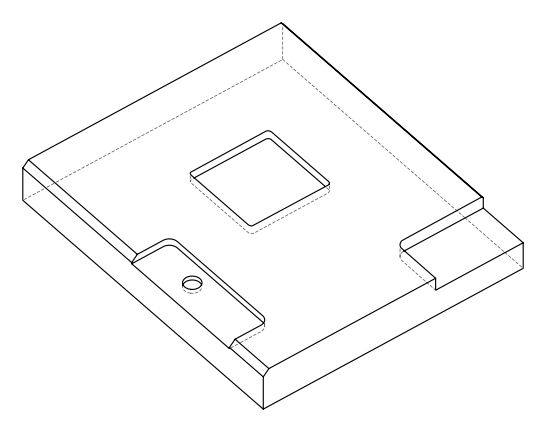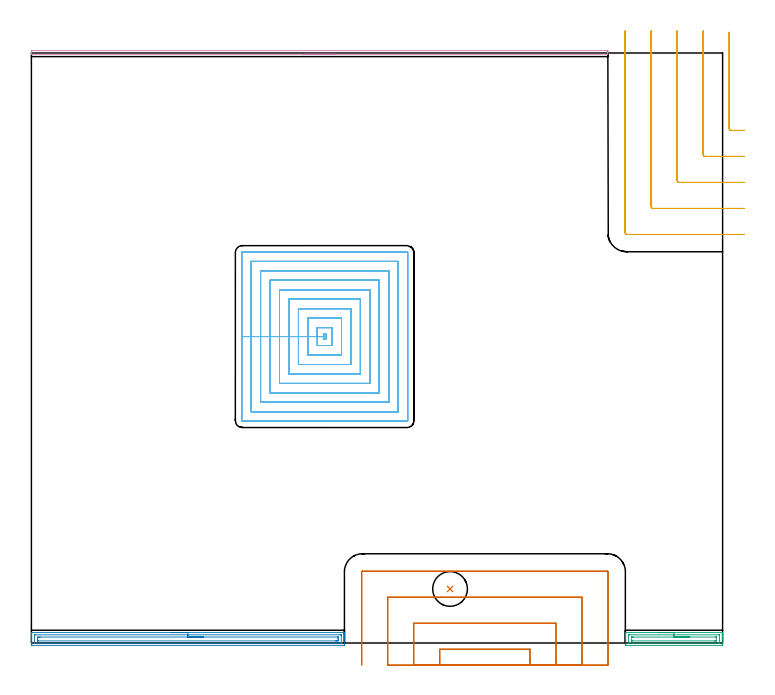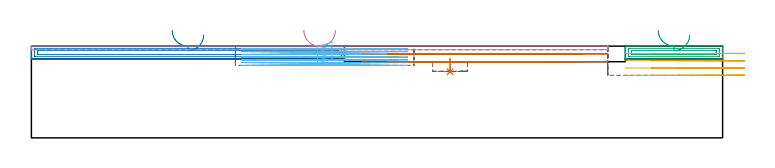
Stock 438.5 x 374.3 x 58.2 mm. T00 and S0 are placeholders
(PLAN: 7 operations, 4 tool changes, 52.3 min)
(1 INDEXABLE_INSERT_DRILL_BLIND_HOLE_FROM_SOLID | STEP1POCKET | NXT0302_015 | 0.04 min | 6089 mm3)
(2 AREA_MILL | FG_CHAMFER_SURFACE | UGT0205_001 | 4.99 min | 6675 mm3)
(3 AREA_MILL_1 | FG_CHAMFER_SURFACE_1 | UGT0205_001 | 1.7 min | 2191 mm3)
(4 AREA_MILL_2 | FG_CHAMFER_SURFACE_2 | UGT0205_001 | 3.08 min | 973 mm3)
(5 MILL_CORNER_NOTCH_RECTANGULAR | CORNER_NOTCH_RECTANGULAR | UGT0201_105 | Follow Part, ap 5.5, ae 75% | 6.06 min | 169251 mm3)
(6 MILL_RECTANGULAR_POCKET | POCKET_RECTANGULAR_STRAIGHT | UGT0201_007 | Follow Part, ap 2, ae 75% | 30.93 min | 159330 mm3)
(7 MILL_SLOT | SLOT_PARTIAL_RECTANGULAR | UGT0201_105 | Follow Part, ap 5.5, ae 75% | 5.49 min | 95231 mm3)
(TOOL NXT0302_015 | Index. Insert Drill 22mm [880-D2200L25-03] | D22 PA176 FL66 Z2)
(TOOL UGT0205_001 | Chamfer Mill 20 x 3 x 45 deg. | D20 FL50 Z2)
(TOOL UGT0201_105 | End Mill 22 mm | D22 FL25 Z2)
(TOOL UGT0201_007 | End Mill 8 mm | D8 FL19 Z4)
(OP 1 INDEXABLE_INSERT_DRILL_BLIND_HOLE_FROM_SOLID)
G17 G21 G94 G90
T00 M6
G54
G17 G0 G90 X265.6 Y34.3 S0 M3
G43 Z68.2 H1
G94 G81 G98 Z41.9 F250. R50.3
G80
M5
M2
(OP 2 AREA_MILL)
G17 G21 G94 G90
T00 M6
G54
G17 G0 G90 X89.3 Y6.6 S1061 M3
G43 Z68.2 H0
G94 G1 X89.338 Z67.328 F250.
X89.452 Z66.463
X89.641 Z65.612
X89.903 Z64.78
X90.237 Z63.974
X90.64 Z63.2
X91.108 Z62.464
X91.64 Z61.772
X92.229 Z61.129
X92.872 Z60.539
X93.564 Z60.008
X94.3 Z59.54
X95.074 Z59.137
X95.88 Z58.803
X96.712 Z58.541
X97.564 Z58.352
X98.428 Z58.238
X99.3 Z58.2
X198.436
X198.59 Y6.605 Z58.195
X198.592 Y6.577 Z58.168
X198.6 Y6.218 Z57.818
Y5.872 Z57.471
Y5.206 Z56.801
Y3.988 Z55.585
Y3.435 Z55.03
Y-0.715 Z50.882
X198.597 Y-0.992 Z50.605
X198.591 Y-1.492 Z50.106
X198.493 Y-1.495 Z50.103
X197.986 Y-1.5 Z50.1
X0.614
X0.107 Y-1.495 Z50.103
X0.009 Y-1.492 Z50.106
X0. Y-0.992 Z50.605
Y3.435 Z55.03
Y3.988 Z55.585
Y4.321 Z55.917
Y4.874 Z56.47
Y5.206 Z56.801
Y5.872 Z57.471
Y6.219 Z57.818
X0.008 Y6.577 Z58.168
X0.01 Y6.605 Z58.195
X0.164 Y6.6 Z58.2
X99.3
Y5.186 Z56.786
X196.422 Y5.185 Z56.785
X196.522 Y5.184 Z56.784
X196.571 Y5.181 Z56.781
X196.588 Y5.179 Z56.779
X196.59 Y5.165 Z56.765
X196.596 Y5.056 Z56.656
X196.599 Y4.81 Z56.41
Y0.383 Z51.983
X196.595 Y-0.015 Z51.585
X196.59 Y-0.067 Z51.533
X196.586 Y-0.08 Z51.52
X196.58 Y-0.081 Z51.519
X196.527 Y-0.084 Z51.516
X196.418 Y-0.085 Z51.515
X196.2 Y-0.086 Z51.514
X2.178 Y-0.085 Z51.515
X2.078 Y-0.084 Z51.516
X2.029 Y-0.081 Z51.519
X2.012 Y-0.079 Z51.521
X2.009 Y-0.065 Z51.535
X2.004 Y0.044 Z51.644
X2.001 Y0.29 Z51.89
Y4.717 Z56.317
X2.006 Y5.115 Z56.715
X2.01 Y5.167 Z56.767
X2.014 Y5.18 Z56.78
X2.02 Y5.181 Z56.781
X2.073 Y5.184 Z56.784
X2.182 Y5.185 Z56.785
X2.4 Y5.186 Z56.786
X99.3
Y3.771 Z55.371
X194.413
X194.526 Y3.769 Z55.369
X194.566 Y3.767 Z55.367
X194.583 Y3.765 Z55.365
X194.59 Y3.743 Z55.343
X194.595 Y3.62 Z55.22
X194.598 Y3.435 Z55.035
X194.6 Y3.251 Z54.851
Y2.55 Z54.15
Y2.365 Z53.965
X194.595 Y1.665 Z53.265
X194.591 Y1.488 Z53.088
X194.574 Y1.335 Z52.935
X194.413 Y1.334 Z52.934
X193.858 Y1.33 Z52.93
X193.52 Y1.329 Z52.929
X192.966 Y1.328 Z52.928
X4.187 Y1.329 Z52.929
X4.074 Y1.331 Z52.931
X4.034 Y1.333 Z52.933
X4.017 Y1.334 Z52.934
X4.01 Y1.357 Z52.957
X4.005 Y1.48 Z53.08
X4.002 Y1.665 Z53.265
X4. Y1.849 Z53.449
Y2.55 Z54.15
Y2.735 Z54.335
X4.005 Y3.435 Z55.035
X4.009 Y3.612 Z55.212
X4.026 Y3.764 Z55.364
X4.187 Y3.766 Z55.366
X4.742 Y3.77 Z55.37
X5.08 Y3.771 Z55.371
X5.634
X99.3
X100.172 Z55.409
X101.036 Z55.523
X101.888 Z55.712
X102.72 Z55.975
X103.526 Z56.308
X104.3 Z56.711
X105.036 Z57.18
X105.728 Z57.711
X106.371 Z58.3
X106.96 Z58.944
X107.492 Z59.636
X107.96 Z60.371
X108.363 Z61.145
X108.697 Z61.951
X108.959 Z62.783
X109.148 Z63.635
X109.262 Z64.5
X109.3 Z65.371
G0 Z68.2
M5
M2
(OP 3 AREA_MILL_1)
G17 G21 G94 G90
T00 M6
G54
G17 G0 G90 X397.65 Y6.6 S1061 M3
G43 Z68.2 H0
G94 G1 X397.688 Z67.328 F250.
X397.802 Z66.463
X397.991 Z65.612
X398.253 Z64.78
X398.587 Z63.974
X398.99 Z63.2
X399.458 Z62.464
X399.99 Z61.772
X400.579 Z61.129
X401.222 Z60.539
X401.914 Z60.008
X402.65 Z59.54
X403.424 Z59.137
X404.23 Z58.803
X405.062 Z58.541
X405.914 Z58.352
X406.778 Z58.238
X407.65 Z58.2
X438.372
X438.49 Y6.604 Z58.195
X438.492 Y6.582 Z58.173
X438.5 Y6.3 Z57.899
Y5.569 Z57.168
Y4.844 Z56.443
Y4.321 Z55.917
Y4.06 Z55.657
Y3.435 Z55.032
Y3.174 Z54.771
Y2.553 Z54.147
Y-0.68 Z50.917
X438.497 Y-0.992 Z50.605
X438.492 Y-1.491 Z50.105
X438.428 Y-1.494 Z50.103
X437.923 Y-1.5 Z50.1
X377.377
X376.872 Y-1.494 Z50.103
X376.808 Y-1.491 Z50.105
X376.8 Y-0.992 Z50.605
Y2.55 Z54.144
Y3.174 Z54.772
Y3.435 Z55.032
Y4.06 Z55.657
Y4.321 Z55.917
Y4.844 Z56.443
Y5.569 Z57.168
Y6.092 Z57.691
Y6.3 Z57.899
X376.808 Y6.582 Z58.173
X376.81 Y6.604 Z58.195
X376.929 Y6.6 Z58.2
X407.65
Y5.186 Z56.786
X436.164
X436.361 Y5.182 Z56.782
X436.458 Y5.179 Z56.779
X436.491 Y5.171 Z56.771
X436.493 Y5.142 Z56.742
X436.497 Y5.063 Z56.663
X436.5 Y4.851 Z56.451
Y0.424 Z52.024
X436.495 Y0.068 Z51.668
X436.491 Y-0.033 Z51.567
X436.486 Y-0.08 Z51.52
X436.468 Y-0.081 Z51.519
X436.36 Y-0.083 Z51.517
X436.143 Y-0.086 Z51.514
X436.122
X379.136
X378.939 Y-0.082 Z51.518
X378.841 Y-0.079 Z51.521
X378.809 Y-0.071 Z51.529
X378.807 Y-0.042 Z51.558
X378.803 Y0.036 Z51.636
X378.8 Y0.249 Z51.849
X378.801 Y4.676 Z56.276
X378.805 Y5.032 Z56.632
X378.809 Y5.133 Z56.733
X378.814 Y5.179 Z56.779
X378.833 Y5.181 Z56.781
X378.94 Y5.183 Z56.783
X379.157 Y5.186 Z56.786
X379.178
X407.65
Y3.771 Z55.371
X434.024
X434.362 Y3.77 Z55.37
X434.473 Y3.767 Z55.367
X434.485 Y3.766 Z55.366
X434.49 Y3.737 Z55.337
X434.497 Y3.665 Z55.265
X434.499 Y3.573 Z55.173
X434.5 Y3.435 Z55.035
X434.498 Y1.529 Z53.129
X434.49 Y1.39 Z52.99
X434.48 Y1.335 Z52.935
X434.446 Y1.333 Z52.933
X434.362 Y1.331 Z52.931
X433.809 Y1.329 Z52.929
X433.471 Y1.328 Z52.928
X381.276 Y1.329 Z52.929
X380.938 Y1.33 Z52.93
X380.827 Y1.333 Z52.933
X380.815 Y1.334 Z52.934
X380.81 Y1.363 Z52.963
X380.803 Y1.436 Z53.036
X380.801 Y1.527 Z53.127
X380.8 Y1.665 Z53.265
X380.802 Y3.571 Z55.171
X380.81 Y3.71 Z55.31
X380.82 Y3.765 Z55.365
X380.854 Y3.767 Z55.367
X380.938 Y3.769 Z55.369
X381.491 Y3.771 Z55.371
X381.829
X407.65
X408.522 Z55.41
X409.386 Z55.523
X410.238 Z55.712
X411.07 Z55.975
X411.876 Z56.308
X412.65 Z56.711
X413.386 Z57.18
X414.078 Z57.711
X414.721 Z58.3
X415.31 Z58.944
X415.842 Z59.636
X416.31 Z60.371
X416.713 Z61.145
X417.047 Z61.951
X417.309 Z62.783
X417.498 Z63.635
X417.612 Z64.5
X417.65 Z65.371
G0 Z68.2
M5
M2
(OP 4 AREA_MILL_2)
G17 G21 G94 G90
T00 M6
G54
G17 G0 G90 X192.85 Y373.5 S1061 M3
G43 Z68.2 H0
G94 G1 X192.812 Z67.328 F250.
X192.698 Z66.464
X192.509 Z65.612
X192.247 Z64.78
X191.913 Z63.974
X191.51 Z63.2
X191.042 Z62.464
X190.51 Z61.772
X189.921 Z61.129
X189.278 Z60.54
X188.586 Z60.008
X187.85 Z59.54
X187.076 Z59.137
X186.27 Z58.803
X185.438 Z58.541
X184.586 Z58.352
X183.722 Z58.238
X182.85 Z58.2
X0.17
X0.01 Y373.503 Z58.188
X0. Y373.607 Z58.085
Y373.715 Z57.985
Y373.986 Z57.714
Y374.65 Z57.045
Y374.982 Z56.714
X0.002 Y375.519 Z56.177
X0.004 Y375.791 Z55.905
X0.03 Y375.794 Z55.903
X0.315 Y375.8 Z55.9
X365.083
X365.386 Y375.799 Z55.901
X365.67 Y375.794 Z55.903
X365.696 Y375.791 Z55.905
X365.7 Y375.519 Z56.177
Y374.982 Z56.714
Y374.65 Z57.045
Y373.986 Z57.714
Y373.714 Z57.985
X365.697 Y373.605 Z58.087
X365.69 Y373.503 Z58.188
X365.529 Y373.5 Z58.2
X182.85
X181.978 Z58.238
X181.114 Z58.352
X180.262 Z58.541
X179.43 Z58.803
X178.624 Z59.137
X177.85 Z59.54
X177.114 Z60.008
X176.422 Z60.54
X175.779 Z61.129
X175.19 Z61.772
X174.658 Z62.464
X174.19 Z63.2
X173.787 Z63.974
X173.453 Z64.78
X173.191 Z65.612
X173.002 Z66.464
X172.888 Z67.328
X172.85 Z68.2
M5
M2
(OP 5 MILL_CORNER_NOTCH_RECTANGULAR)
G17 G21 G94 G90
T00 M6
G54
G17 G0 G90 X442.7 Y387.467 S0 M3
G43 Z68.2 H0
Z53.575
G94 G1 Y384.467 F250.
Y326.293 F500.
G3 X443.793 Y325.2 R1.1
G1 X449.5
X452.5 F250.
G0 Z68.2
X426.2 Y388.3
Z53.575
G1 Y385.3
Y309.794 F500.
G3 X427.294 Y308.7 R1.1
G1 X449.5
X452.5 F250.
G0 Z68.2
X409.7 Y388.3
Z53.575
G1 Y385.3
Y293.294 F500.
G3 X410.794 Y292.2 R1.1
G1 X449.5
X452.5 F250.
G0 Z68.2
X393.2 Y388.3
Z53.575
G1 Y385.3
Y276.795 F500.
G3 X394.295 Y275.7 R1.1
G1 X449.5
X452.5 F250.
G0 Z68.2
X376.7 Y388.3
Z53.575
G1 Y385.3
Y260.295 F500.
G3 X377.795 Y259.2 R1.1
G1 X449.5
X452.5 F250.
G0 Z68.2
X442.7 Y387.467
Z48.95
G1 Y384.467
Y326.293 F500.
G3 X443.793 Y325.2 R1.1
G1 X449.5
X452.5 F250.
G0 Z68.2
X426.2 Y388.3
Z48.95
G1 Y385.3
Y309.794 F500.
G3 X427.294 Y308.7 R1.1
G1 X449.5
X452.5 F250.
G0 Z68.2
X409.7 Y388.3
Z48.95
G1 Y385.3
Y293.294 F500.
G3 X410.794 Y292.2 R1.1
G1 X449.5
X452.5 F250.
G0 Z68.2
X393.2 Y388.3
Z48.95
G1 Y385.3
Y276.795 F500.
G3 X394.295 Y275.7 R1.1
G1 X449.5
X452.5 F250.
G0 Z68.2
X376.7 Y388.3
Z48.95
G1 Y385.3
Y260.295 F500.
G3 X377.795 Y259.2 R1.1
G1 X449.5
X452.5 F250.
G0 Z68.2
X442.7 Y387.467
Z44.325
G1 Y384.467
Y326.293 F500.
G3 X443.793 Y325.2 R1.1
G1 X449.5
X452.5 F250.
G0 Z68.2
X426.2 Y388.3
Z44.325
G1 Y385.3
Y309.794 F500.
G3 X427.294 Y308.7 R1.1
G1 X449.5
X452.5 F250.
G0 Z68.2
X409.7 Y388.3
Z44.325
G1 Y385.3
Y293.294 F500.
G3 X410.794 Y292.2 R1.1
G1 X449.5
X452.5 F250.
G0 Z68.2
X393.2 Y388.3
Z44.325
G1 Y385.3
Y276.795 F500.
G3 X394.295 Y275.7 R1.1
G1 X449.5
X452.5 F250.
G0 Z68.2
X376.7 Y388.3
Z44.325
G1 Y385.3
Y260.295 F500.
G3 X377.795 Y259.2 R1.1
G1 X449.5
X452.5 F250.
G0 Z68.2
X442.7 Y387.467
Z39.7
G1 Y384.467
Y326.293 F500.
G3 X443.793 Y325.2 R1.1
G1 X449.5
X452.5 F250.
G0 Z68.2
X426.2 Y388.3
Z39.7
G1 Y385.3
Y309.794 F500.
G3 X427.294 Y308.7 R1.1
G1 X449.5
X452.5 F250.
G0 Z68.2
X409.7 Y388.3
Z39.7
G1 Y385.3
Y293.294 F500.
G3 X410.794 Y292.2 R1.1
G1 X449.5
X452.5 F250.
G0 Z68.2
X393.2 Y388.3
Z39.7
G1 Y385.3
Y276.795 F500.
G3 X394.295 Y275.7 R1.1
G1 X449.5
X452.5 F250.
G0 Z68.2
X376.7 Y388.3
Z39.7
G1 Y385.3
Y260.295 F500.
G3 X377.795 Y259.2 R1.1
G1 X449.5
X452.5 F250.
G0 Z68.2
M5
M2
(OP 6 MILL_RECTANGULAR_POCKET)
G17 G21 G94 G90
T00 M6
G54
G17 G0 G90 X190.7 Y197.399 S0 M3
G43 Z68.2 H0
Z61.2
G94 G1 Y200.1 Z60.476 F250.
X181.4 Z57.984
Y194.4 Z56.457
X185.4
Y192.7 F500.
X186.7
Y196.1
X185.4
Y194.4
X181.4
Y188.7
X190.7
Y200.1
X181.4
Y194.4
X175.4
Y182.7
X196.7
Y206.1
X175.4
Y194.4
X169.4
Y176.7
X202.7
Y212.1
X169.4
Y194.4
X163.4
Y170.7
X208.7
Y218.1
X163.4
Y194.4
X157.4
Y164.7
X214.7
Y224.1
X157.4
Y194.4
X151.4
Y158.7
X220.7
Y230.1
X151.4
Y194.4
X145.4
Y152.7
X226.7
Y236.1
X145.4
Y194.4
X139.4
Y146.7
X232.7
Y242.1
X139.4
Y194.4
X133.4
Y141.1
G3 X133.8 Y140.7 R0.4
G1 X238.3
G3 X238.7 Y141.1 R0.4
G1 Y247.7
G3 X238.3 Y248.1 R0.4
G1 X133.8
G3 X133.4 Y247.7 R0.4
G1 Y194.4
Y193.4
G0 X190.7 Y197.399 Z59.457
G1 Y200.1 Z58.733 F250.
X181.4 Z56.242
Y194.4 Z54.714
X185.4
Y192.7 F500.
X186.7
Y196.1
X185.4
Y194.4
X181.4
Y188.7
X190.7
Y200.1
X181.4
Y194.4
X175.4
Y182.7
X196.7
Y206.1
X175.4
Y194.4
X169.4
Y176.7
X202.7
Y212.1
X169.4
Y194.4
X163.4
Y170.7
X208.7
Y218.1
X163.4
Y194.4
X157.4
Y164.7
X214.7
Y224.1
X157.4
Y194.4
X151.4
Y158.7
X220.7
Y230.1
X151.4
Y194.4
X145.4
Y152.7
X226.7
Y236.1
X145.4
Y194.4
X139.4
Y146.7
X232.7
Y242.1
X139.4
Y194.4
X133.4
Y141.1
G3 X133.8 Y140.7 R0.4
G1 X238.3
G3 X238.7 Y141.1 R0.4
G1 Y247.7
G3 X238.3 Y248.1 R0.4
G1 X133.8
G3 X133.4 Y247.7 R0.4
G1 Y194.4
Y193.4
G0 X190.7 Y197.399 Z57.714
G1 Y200.1 Z56.991 F250.
X181.4 Z54.499
Y194.4 Z52.971
X185.4
Y192.7 F500.
X186.7
Y196.1
X185.4
Y194.4
X181.4
Y188.7
X190.7
Y200.1
X181.4
Y194.4
X175.4
Y182.7
X196.7
Y206.1
X175.4
Y194.4
X169.4
Y176.7
X202.7
Y212.1
X169.4
Y194.4
X163.4
Y170.7
X208.7
Y218.1
X163.4
Y194.4
X157.4
Y164.7
X214.7
Y224.1
X157.4
Y194.4
X151.4
Y158.7
X220.7
Y230.1
X151.4
Y194.4
X145.4
Y152.7
X226.7
Y236.1
X145.4
Y194.4
X139.4
Y146.7
X232.7
Y242.1
X139.4
Y194.4
X133.4
Y141.1
G3 X133.8 Y140.7 R0.4
G1 X238.3
G3 X238.7 Y141.1 R0.4
G1 Y247.7
G3 X238.3 Y248.1 R0.4
G1 X133.8
G3 X133.4 Y247.7 R0.4
G1 Y194.4
Y193.4
G0 X190.7 Y197.399 Z55.971
G1 Y200.1 Z55.248 F250.
X181.4 Z52.756
Y194.4 Z51.229
X185.4
Y192.7 F500.
X186.7
Y196.1
X185.4
Y194.4
X181.4
Y188.7
X190.7
Y200.1
X181.4
Y194.4
X175.4
Y182.7
X196.7
Y206.1
X175.4
Y194.4
X169.4
Y176.7
X202.7
Y212.1
X169.4
Y194.4
X163.4
Y170.7
X208.7
Y218.1
X163.4
Y194.4
X157.4
Y164.7
X214.7
Y224.1
X157.4
Y194.4
X151.4
Y158.7
X220.7
Y230.1
X151.4
Y194.4
X145.4
Y152.7
X226.7
Y236.1
X145.4
Y194.4
X139.4
Y146.7
X232.7
Y242.1
X139.4
Y194.4
X133.4
Y141.1
G3 X133.8 Y140.7 R0.4
G1 X238.3
G3 X238.7 Y141.1 R0.4
G1 Y247.7
G3 X238.3 Y248.1 R0.4
G1 X133.8
G3 X133.4 Y247.7 R0.4
G1 Y194.4
Y193.4
G0 X190.7 Y197.399 Z54.229
G1 Y200.1 Z53.505 F250.
X181.4 Z51.013
Y194.4 Z49.486
X185.4
Y192.7 F500.
X186.7
Y196.1
X185.4
Y194.4
X181.4
Y188.7
X190.7
Y200.1
X181.4
Y194.4
X175.4
Y182.7
X196.7
Y206.1
X175.4
Y194.4
X169.4
Y176.7
X202.7
Y212.1
X169.4
Y194.4
X163.4
Y170.7
X208.7
Y218.1
X163.4
Y194.4
X157.4
Y164.7
X214.7
Y224.1
X157.4
Y194.4
X151.4
Y158.7
X220.7
Y230.1
X151.4
Y194.4
X145.4
Y152.7
X226.7
Y236.1
X145.4
Y194.4
X139.4
Y146.7
X232.7
Y242.1
X139.4
Y194.4
X133.4
Y141.1
G3 X133.8 Y140.7 R0.4
G1 X238.3
G3 X238.7 Y141.1 R0.4
G1 Y247.7
G3 X238.3 Y248.1 R0.4
G1 X133.8
G3 X133.4 Y247.7 R0.4
G1 Y194.4
Y193.4
G0 X190.7 Y197.399 Z52.486
G1 Y200.1 Z51.762 F250.
X181.4 Z49.27
Y194.4 Z47.743
X185.4
Y192.7 F500.
X186.7
Y196.1
X185.4
Y194.4
X181.4
Y188.7
X190.7
Y200.1
X181.4
Y194.4
X175.4
Y182.7
X196.7
Y206.1
X175.4
Y194.4
X169.4
Y176.7
X202.7
Y212.1
X169.4
Y194.4
X163.4
Y170.7
X208.7
Y218.1
X163.4
Y194.4
X157.4
Y164.7
X214.7
Y224.1
X157.4
Y194.4
X151.4
Y158.7
X220.7
Y230.1
X151.4
Y194.4
X145.4
Y152.7
X226.7
Y236.1
X145.4
Y194.4
X139.4
Y146.7
X232.7
Y242.1
X139.4
Y194.4
X133.4
Y141.1
G3 X133.8 Y140.7 R0.4
G1 X238.3
G3 X238.7 Y141.1 R0.4
G1 Y247.7
G3 X238.3 Y248.1 R0.4
G1 X133.8
G3 X133.4 Y247.7 R0.4
G1 Y194.4
Y193.4
G0 X190.7 Y197.399 Z50.743
G1 Y200.1 Z50.019 F250.
X181.4 Z47.527
Y194.4 Z46.
X185.4
Y192.7 F500.
X186.7
Y196.1
X185.4
Y194.4
X181.4
Y188.7
X190.7
Y200.1
X181.4
Y194.4
X175.4
Y182.7
X196.7
Y206.1
X175.4
Y194.4
X169.4
Y176.7
X202.7
Y212.1
X169.4
Y194.4
X163.4
Y170.7
X208.7
Y218.1
X163.4
Y194.4
X157.4
Y164.7
X214.7
Y224.1
X157.4
Y194.4
X151.4
Y158.7
X220.7
Y230.1
X151.4
Y194.4
X145.4
Y152.7
X226.7
Y236.1
X145.4
Y194.4
X139.4
Y146.7
X232.7
Y242.1
X139.4
Y194.4
X133.4
Y141.1
G3 X133.8 Y140.7 R0.4
G1 X238.3
G3 X238.7 Y141.1 R0.4
G1 Y247.7
G3 X238.3 Y248.1 R0.4
G1 X133.8
G3 X133.4 Y247.7 R0.4
G1 Y194.4
Y193.4
G0 Z68.2
M5
M2
(OP 7 MILL_SLOT)
G17 G21 G94 G90
T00 M6
G54
G17 G0 G90 X316.3 Y-14. S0 M3
G43 Z68.2 H0
Z53.25
G94 G1 Y-11. F250.
Y-3.9 F500.
X259.1
Y-11.
Y-14. F250.
X332.8
Y-11.
Y12.6 F500.
X242.6
Y-11.
Y-14. F250.
X349.3
Y-11.
Y29.1 F500.
X226.1
Y-11.
Y-14. F250.
X365.8
Y-11.
Y45.2 F500.
G3 X365.4 Y45.6 R0.4
G1 X210.
G3 X209.6 Y45.2 R0.4
G1 Y-11.
Y-14. F250.
G0 X316.3 Z48.3
G1 Y-11.
Y-3.9 F500.
X259.1
Y-11.
Y-14. F250.
X332.8
Y-11.
Y12.6 F500.
X242.6
Y-11.
Y-14. F250.
X349.3
Y-11.
Y29.1 F500.
X226.1
Y-11.
Y-14. F250.
X365.8
Y-11.
Y45.2 F500.
G3 X365.4 Y45.6 R0.4
G1 X210.
G3 X209.6 Y45.2 R0.4
G1 Y-11.
Y-14. F250.
G0 Z68.2
M5
M2
